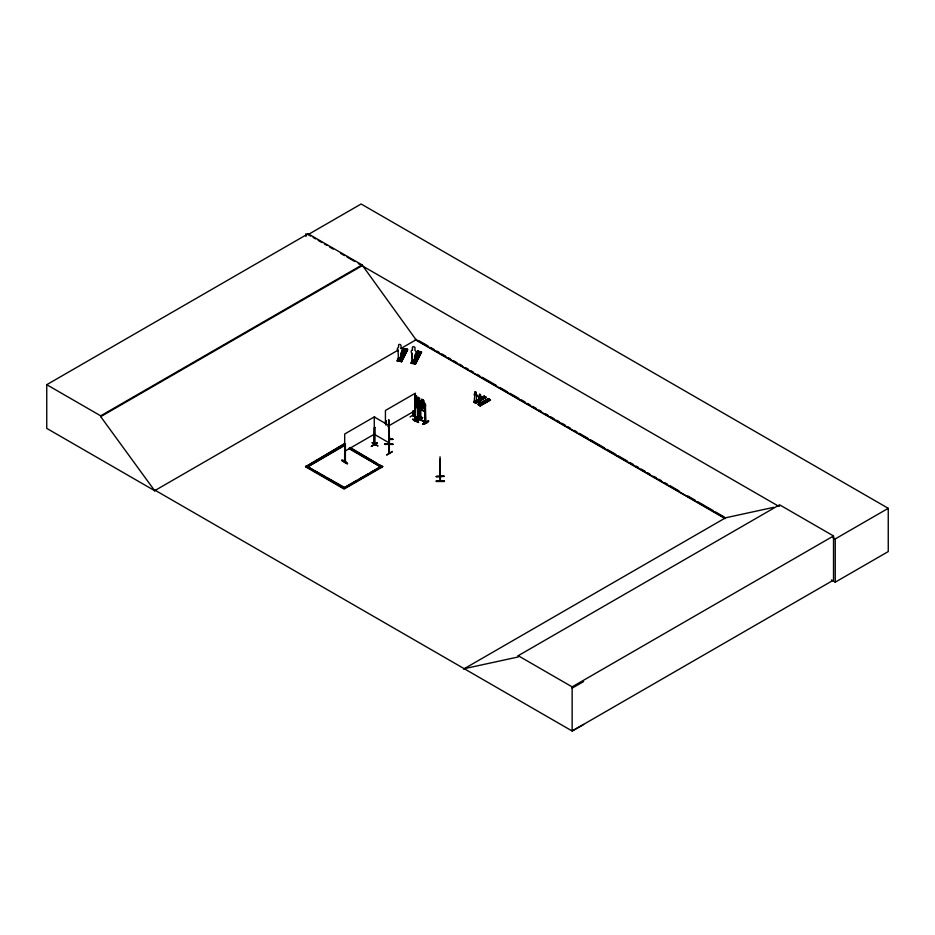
<?xml version="1.0" encoding="UTF-8"?>
<svg xmlns="http://www.w3.org/2000/svg" width="935" height="935" viewBox="0 0 935 935"><rect width="100%" height="100%" fill="white"/><g stroke="black" fill="none" stroke-linecap="round" stroke-linejoin="round"><path stroke-width="1.4" d="M388.668 428.125L388.808 432.905L388.609 426.781M388.715 428.779L388.691 429.738L388.796 426.103M388.796 426.255L388.773 427.482L388.656 419.698L388.703 436.762M476.231 402.12L476.569 396.662A1.765 1.017 60 0 0 476.312 394.243L476.231 392.279M480.602 404.645L480.941 399.187A1.765 1.017 60 0 0 480.683 396.767L480.602 394.804M475.085 391.788L475.062 393.518A1.765 1.017 60 0 0 474.805 395.645L474.723 395.692A1.765 1.017 60 0 1 474.992 393.565L475.249 391.566L476.312 392.688M475.74 402.903L476.768 401.711L476.92 402.553C473.998 400.975 475.728 400.905 475.167 401.559M480.683 404.598L479.316 403.955L479.094 398.205A1.765 1.017 60 0 1 479.351 396.089L479.456 394.313M480.017 403.733L479.561 404.049M479.211 403.92L480.006 403.686M399.046 359.239L399.444 358.432M399.666 359.344L399.631 358.339L399.35 359.484M420.914 352.016L414.895 363.458L411.68 362.897L412.019 360.735L412.019 361.868L415.818 362.523L415.818 361.401L415.526 362.242C412.51 361.494 413.621 360.361 413.55 361.845M413.667 361.565L413.843 360.852M371.511 446.275L377.132 442.734L371.394 446.229M377.109 443.026L371.382 446.264M481.502 398.883L481.058 399.339L484.517 396.417L480.987 398.462M440.432 481.186L440.128 459.412M402.798 353.126C401.279 354.645 405.439 354.4 402.12 353.605M403.85 353.944L403.464 353.185L402.249 353.535M416.075 355.861L417.676 356.27M417.77 356.328L417.174 355.51L416.168 355.919M341.602 460.464C344.173 458.454 353.617 468.961 341.626 460.406M341.859 460.254L347.259 463.643M474.805 395.645C473.215 405.206 476.92 399.105 474.758 402.237M474.91 401.583L475.471 400.916M479.912 403.639L479.363 403.932M422.69 404.446L424.326 403.523L423.146 405.299L424.397 408.443L422.784 405.533L421.778 407.017L421.171 406.69M419.581 400.624L419.71 398.427C416.168 394.663 419.383 401.699 416.601 398.766L415.958 399.222L416.531 407.38L420.855 409.881L421.428 402.401L419.64 400.589L420.563 401.84L420.563 405.802L419.64 406.982L417.922 405.989L416.998 403.745L416.998 399.783L417.922 399.596M420.855 409.881L421.486 402.366L416.601 398.766L416.017 399.292M424.794 411.622L425.472 409.881L424.829 411.716L420.54 409.191M475.459 401.22L474.664 401.022M400.005 358.619L399.689 359.133M413.41 360.77L413.141 361.822L413.819 361.109M399.479 358.456L399.537 359.285M413.609 361.518L413.726 360.84L413.457 361.67M410.021 416.952L415.339 413.597M417.185 399.596L416.578 399.105L415.643 400.449L414.673 397.971M412.779 415.526L413.399 415.818L413.34 411.458M413.34 415.783L413.527 411.353M413.025 411.061L412.966 415.35L418.623 418.541L418.553 408.443M419.932 408.081L419.862 419.605L420.247 418.868L420.505 419.944L420.446 408.373M420.703 419.827L420.633 409.705M397.983 350.906L398.029 350.812A2.653 2.069 27.5 0 1 398.555 347.493L398.555 345.167A1.321 1.04 27.5 0 1 399.783 344.396A1.321 1.04 27.5 0 1 401.045 345.693L401.045 348.03A2.653 2.069 27.5 0 1 401.618 351.431L401.092 359.671M399.011 358.619L397.679 361.003L398.1 358.35L398.392 359.309M401.501 352.577L403.651 348.802L407.753 349.748L401.559 361.658M400.554 354.751L403.651 348.568L407.45 349.234L401.431 360.349M398.742 358.456L397.433 360.817M401.84 352.507L403.651 348.568M402.003 352.67L403.651 348.919L404.189 349.164M402.26 352.717L404.387 348.93L400.344 357.567M400.647 356.188L404.387 348.93M406.713 349.316L400.25 361.448L401.267 361.342L401.279 360.22M401.734 358.958L406.141 350.648M397.468 359.566L397.761 360.513L400.975 361.074L406.924 349.62M407.45 349.234L401.477 361.646M401.314 361.483L407.461 349.561M412.428 347.645L412.475 347.551A1.321 1.04 27.5 0 1 413.738 346.686A1.321 1.04 27.5 0 1 415.011 347.984L414.965 350.415A2.653 2.069 27.5 0 1 415.491 353.909L415.011 362.055M411.903 353.29L412.428 361.716L411.903 353.29A2.653 2.069 27.5 0 1 412.428 349.97L412.475 349.877M411.599 363.388L412.019 360.735M414.801 356.153L417.571 351.186L421.673 352.133L415.479 364.042L411.178 363.318M421.077 352.039L417.571 350.964L414.439 357.252L417.571 351.303M414.684 357.439L417.851 351.502M414.941 357.486L418.307 351.315L414.801 358.759M414.392 358.689L418.307 351.315L414.637 358.584M413.878 361.389L412.709 361.179C411.505 363.586 415.222 364.089 413.925 361.284M414.17 363.832L420.633 351.7M420.458 353.231L414.661 363.902L420.224 353.196M421.369 351.618L414.988 363.972L414.45 363.598M344.723 461.119L345.471 460.978L344.699 461.107M374.853 444.008C373.345 444.254 375.344 443.693 374.9 444.651M415.549 421.159L415.444 420.329M421.206 406.491L422.386 404.843L421.217 401.746L422.749 404.575M484.774 401.244L485.125 401.863M416.168 355.732L417.127 356.679L417.384 355.569M414.661 402.892L415.666 401.419L416.659 403.978M374.093 444.207L374.234 444.779M374.713 444.476L374.093 444.791L374.771 444.826L374.713 427.529M344.723 461.75L345.471 461.609L344.84 461.948L344.898 444.616M345.366 461.668L345.401 444.324M415.631 421.136L415.385 403.698L414.906 421.241M415.549 420.528L415.198 420.773M484.868 401.173L484.984 401.828M421.825 401.349L419.967 401.045M414.953 363.972L414.895 362.558M479.024 399.923L474.01 402.143L484.517 396.417M483.126 396.65C488.14 398.906 480.941 397.024 484.155 396.054L486.177 397.539L475.377 403.032L476.92 401.793M485.884 397.375L475.623 403.172L486.036 397.281M478.229 404.68L488.526 398.579L490.548 400.063L480.356 405.907L478.381 404.586L488.888 398.941L478.86 405.054L478.381 403.838C479.772 401.512 480.321 406.269 479.117 404.761L479.117 403.499M481.28 405.065L481.139 404.236L479.994 405.697L490.396 399.666L479.748 405.556L480.38 405.919M414.719 395.096L416.566 396.148L414.719 395.096L414.719 397.363L417.688 399.058M416.507 398.31L418.366 400.122M374.654 427.213L374.853 427.318M385.933 420.703L385.933 424.864M420.563 400.624L425.472 404.247L425.53 422.807L420.247 419.499M415.654 421.101L415.082 421.404L415.584 403.803M424.817 403.125L423.613 402.436L423.672 400.274L421.767 399.257L421.825 401.489L420.89 401.664M417.723 407.59L414.485 405.673M425.156 405.065L424.958 422.503L425.156 405.065L425.717 422.69L420.072 419.476M425.659 405.358L424.958 405.182M413.504 414.988L412.767 414.836L413.399 415.187M424.829 411.716L420.528 409.191M412.721 419.406L418.681 422.445L413.025 419.219M417.851 417.793L418.366 418.027M415.724 419.897L421.346 416.659L415.771 419.955M374.222 444.826L374.923 444.616L374.351 444.908L374.526 427.646M421.627 417.174L415.771 420.189L421.627 417.162M414.883 421.288L415.385 393.179L385.43 410.477L385.43 423.765M420.703 419.196L419.967 419.032M420.505 419.488L425.378 422.129M377.927 445.925L371.99 442.559L377.647 445.785M425.635 422.608L424.958 422.55M428.417 420.762C428.92 423.952 415.093 426.886 428.452 420.808M422.83 424.385L428.709 421.241M428.499 421.112L422.877 424.315M389.439 436.037L389.276 453.171M392.174 451.418L386.576 455.029L392.338 451.874M155.35 490.372L154.743 490.735L46.75 428.382L46.75 384.694L308.129 233.785L362.09 264.932L416.052 339.779L724.999 518.154M308.129 233.785L308.129 234.591L361.132 203.994L888.25 508.324L888.25 551.568L835.247 582.166L831.46 579.969M46.75 384.694L100.711 415.841L362.09 264.932M583.58 724.485L572.138 731.006L155.28 490.337L154.661 490.688L100.711 416.648L362.09 265.739M154.661 490.688L398.415 349.959M400.928 348.51L416.659 339.428M374.654 416.694L344.699 433.992L344.641 461.843L345.202 444.207M415.958 399.222L416.531 407.38L420.914 409.846M350.204 447.514L382.66 466.787L344.127 489.04L305.581 466.787L344.127 443.996L345.214 444.628L307.767 466.787L345.214 445.165M305.581 466.787L344.127 443.996M344.699 451.289L374.654 433.992M387.92 426.337L415.385 410.477M476.231 394.289L476.312 394.243A1.765 1.017 60 0 1 476.499 396.709L476.569 396.662M479.351 396.089L479.433 396.043A1.765 1.017 60 0 0 479.176 398.17L479.445 404.002L479.41 403.242M478.884 399.677L474.22 402.366L474.01 401.314L475.272 401.08M481.408 397.644C486.422 399.888 479.223 398.018 482.437 397.048L484.307 398.135M480.941 399.187L480.321 398.883M475.377 403.02L485.662 397.071L486.153 397.539M479.561 403.324L478.381 403.838M478.276 404.715L488.537 398.824M478.638 404.925L488.993 399.175L488.526 398.731M481.28 404.317L480.111 404.832M479.748 405.545L490.033 399.596M306.668 466.156L344.127 487.24L343.028 488.409L380.487 466.787M344.279 487.696L356.761 480.485M359.262 479.047L367.993 473.998M370.494 472.561L379.236 467.512M305.581 466.249L344.127 488.502L382.66 466.249M463.62 669.063L725.618 517.791L773.888 507.296M464.227 668.7L518.189 656.966L518.189 655.715L779.568 504.806L833.529 535.954L833.529 580.097L572.138 731.006L572.138 686.863L833.529 535.954M779.568 506.057L778.96 506.419L358.327 263.565M832.746 537.473L835.247 538.922L888.25 508.324M572.138 688.125L583.58 681.603M389.1 444.125L389.018 441.285M415.269 420.364L414.824 421.323M344.945 461.948L345.459 461.142M484.868 401.29L485.849 401.442L485.125 401.734M416.309 355.814L417.174 355.697M389.276 453.463L388.972 422.339L388.785 425.472M418.074 351.56L417.571 350.964M421.334 351.957L415.397 364.031M397.223 360.945L399.023 357.334L397.188 360.922L401.571 361.646M413.06 414.754L413.223 415.783M417.992 417.583L418.342 418.693L418.366 407.122M412.791 419.312L418.424 422.538M418.331 418.027L413.399 415.374L417.992 417.758M418.05 406.713L417.781 418.354L418.424 418.681L412.861 415.549M420.131 419.499L425.741 422.036L424.993 421.907M388.726 424.303L388.808 436.516M388.831 439.485L392.805 439.438M389.089 443.038L388.726 443.763M384.986 443.856L392.945 444.394L384.986 443.915M392.945 444.382L384.998 444.452M384.986 444.218L392.934 444.125M440.046 456.759L440.104 481.186M436.294 476.394L444.242 476.406M436.294 476.546L444.242 476.301L436.294 476.663M480.906 399.35L480.754 399.339A1.765 1.017 60 0 0 480.602 396.814L479.819 394.102M403.032 353.29L403.885 353.816M398.789 358.795L400.016 358.9L399.958 360.887L398.789 360.688L398.848 358.689M411.388 361.95L411.68 362.897M418.132 418.261L417.851 406.83M374.432 444.955L374.456 427.388M425.378 422.76L425.273 421.732M388.995 453.3L389.252 425.635L374.269 416.987L374.292 444.943M414.719 403.745L416.449 404.738M421.825 407.87L423.555 408.852L424.478 407.683L423.555 400.344M308.129 234.591L310.642 236.041M313.155 237.49L315.668 238.939M318.169 240.388L321.932 242.562M324.445 244.012L326.958 245.461M329.471 246.91L333.234 249.084M340.761 253.432L344.524 255.606M347.037 257.055L354.564 261.391M419.184 340.878L428.008 345.973M430.532 347.434L434.319 349.62M436.832 351.069L439.356 352.53M441.881 353.979L445.668 356.165M448.192 357.626L450.705 359.087M453.23 360.536L457.016 362.722M459.541 364.183L462.054 365.632M465.84 367.817L468.365 369.278M470.889 370.727L473.402 372.188M477.189 374.374L479.713 375.823M482.238 377.284L496.111 385.29M499.886 387.476L507.46 391.847M509.972 393.296L518.808 398.392M521.321 399.853L525.108 402.038M527.632 403.488L530.157 404.949M532.681 406.409L536.456 408.583M538.981 410.044L541.505 411.505M545.28 413.679L547.805 415.14M550.329 416.601L554.116 418.786M556.641 420.236L559.153 421.697M561.678 423.146L565.465 425.332M567.989 426.792L570.502 428.242M574.289 430.427L576.813 431.888M579.338 433.337L588.162 438.433M590.686 439.894L604.559 447.9M607.072 449.361L615.908 454.457M618.421 455.906L627.256 461.013M629.769 462.463L633.556 464.648M636.081 466.109L638.605 467.558M641.129 469.019L644.905 471.205M647.429 472.654L649.954 474.115M653.729 476.301L656.253 477.75M658.778 479.211L661.302 480.66M665.089 482.846L667.602 484.307M670.126 485.756L678.95 490.863M687.786 495.959L695.348 500.318M697.872 501.779L713.008 510.51M715.52 511.971L724.356 517.067M415.222 339.662L725.186 518.621M479.69 403.826L479.036 403.546L479.036 404.808M474.01 401.314L474.162 401.992M374.269 434.284L389.252 442.933M351.455 448.777L376.419 463.187M378.92 464.625L382.66 466.787M349.117 448.145L381.574 467.418L349.117 448.683M309.169 467.605L312.909 469.767M315.411 471.205L324.153 476.254M326.642 477.692L344.127 487.778M518.189 655.715L572.138 686.863M484.634 396.674L484.155 396.054M417.372 399.584L416.449 398.357L416.566 396.148M484.295 396.463L473.858 402.155L476.032 403.394M414.521 398.813L415.28 400.718M398.029 350.812L398.509 359.332L401.606 359.858L401.91 359.017L401.91 360.139L398.1 359.484L398.1 358.35M388.656 419.698L388.808 424.35M388.656 426.629L388.691 428.031M388.75 441.297L388.82 444.183L388.82 441.25M388.773 422.398L388.796 425.285M388.82 429.317L388.633 425.881M835.247 538.922L835.247 582.166M488.678 400.647L486.808 399.724M486.726 401.769L484.856 400.846M481.139 404.236L481.139 404.832M476.768 401.711L476.768 402.319M474.758 400.975L474.664 402.284M440.163 459.167L440.163 466.694M421.884 399.327L421.884 401.454M420.131 407.976L420.212 419.523M417.185 420.797L422.76 417.536L417.139 420.808M412.826 411.166L412.826 415.561M412.475 347.551L412.428 349.97M400.975 360.174L400.975 361.074M386.12 420.808L386.12 424.981M385.617 421.101L385.617 423.882M306.014 233.621L306.014 236.485M100.711 415.841L100.711 416.648M420.318 406.667L418.705 403.756C417.91 406.62 415.946 404.376 418.319 403.055L417.162 399.958L418.681 402.786C419.348 399.97 421.545 402.377 419.079 403.511L420.318 406.667M412.943 359.718L411.084 363.294L413.036 359.753M392.805 439.193L388.831 439.228L392.805 439.193M444.242 480.952L436.294 480.882L436.294 481.502L444.242 481.502L444.242 480.882M444.242 481.186L436.294 481.186L444.242 481.268M406.83 350.438L403.02 349.783L406.83 350.438M420.75 352.822L416.94 352.168L420.75 352.822M420.329 353.629L416.519 352.974L420.329 353.629M406.409 351.244L402.599 350.59L406.409 351.244M405.778 352.448L401.98 351.794L405.778 352.448M419.698 354.833L415.888 354.178L419.698 354.833M405.217 353.524L401.419 352.869L405.217 353.524M419.137 355.908L415.327 355.253L419.137 355.908M404.586 354.727L400.788 354.073L404.586 354.727M418.506 357.123L414.708 356.457L418.506 357.123M416.133 396.405L415.023 395.762L416.133 397.106L416.133 396.405M423.239 400.519L422.129 399.888L423.239 401.232L423.239 400.519M416.449 399.058L414.719 398.076L414.719 402.05L416.449 403.032L416.449 399.058M423.555 403.184L421.825 402.19L421.825 406.164L423.555 407.157L423.555 403.184M489.367 400.25L487.486 399.175L489.367 400.25M487.649 401.244L485.779 400.168L487.649 401.244M485.697 402.366L483.827 401.29L485.697 402.366M419.336 398.637L418.225 398.006L419.336 399.35L419.336 398.637M419.64 401.302L417.922 400.309L417.922 404.282L419.64 405.276L419.64 401.302"/></g></svg>
